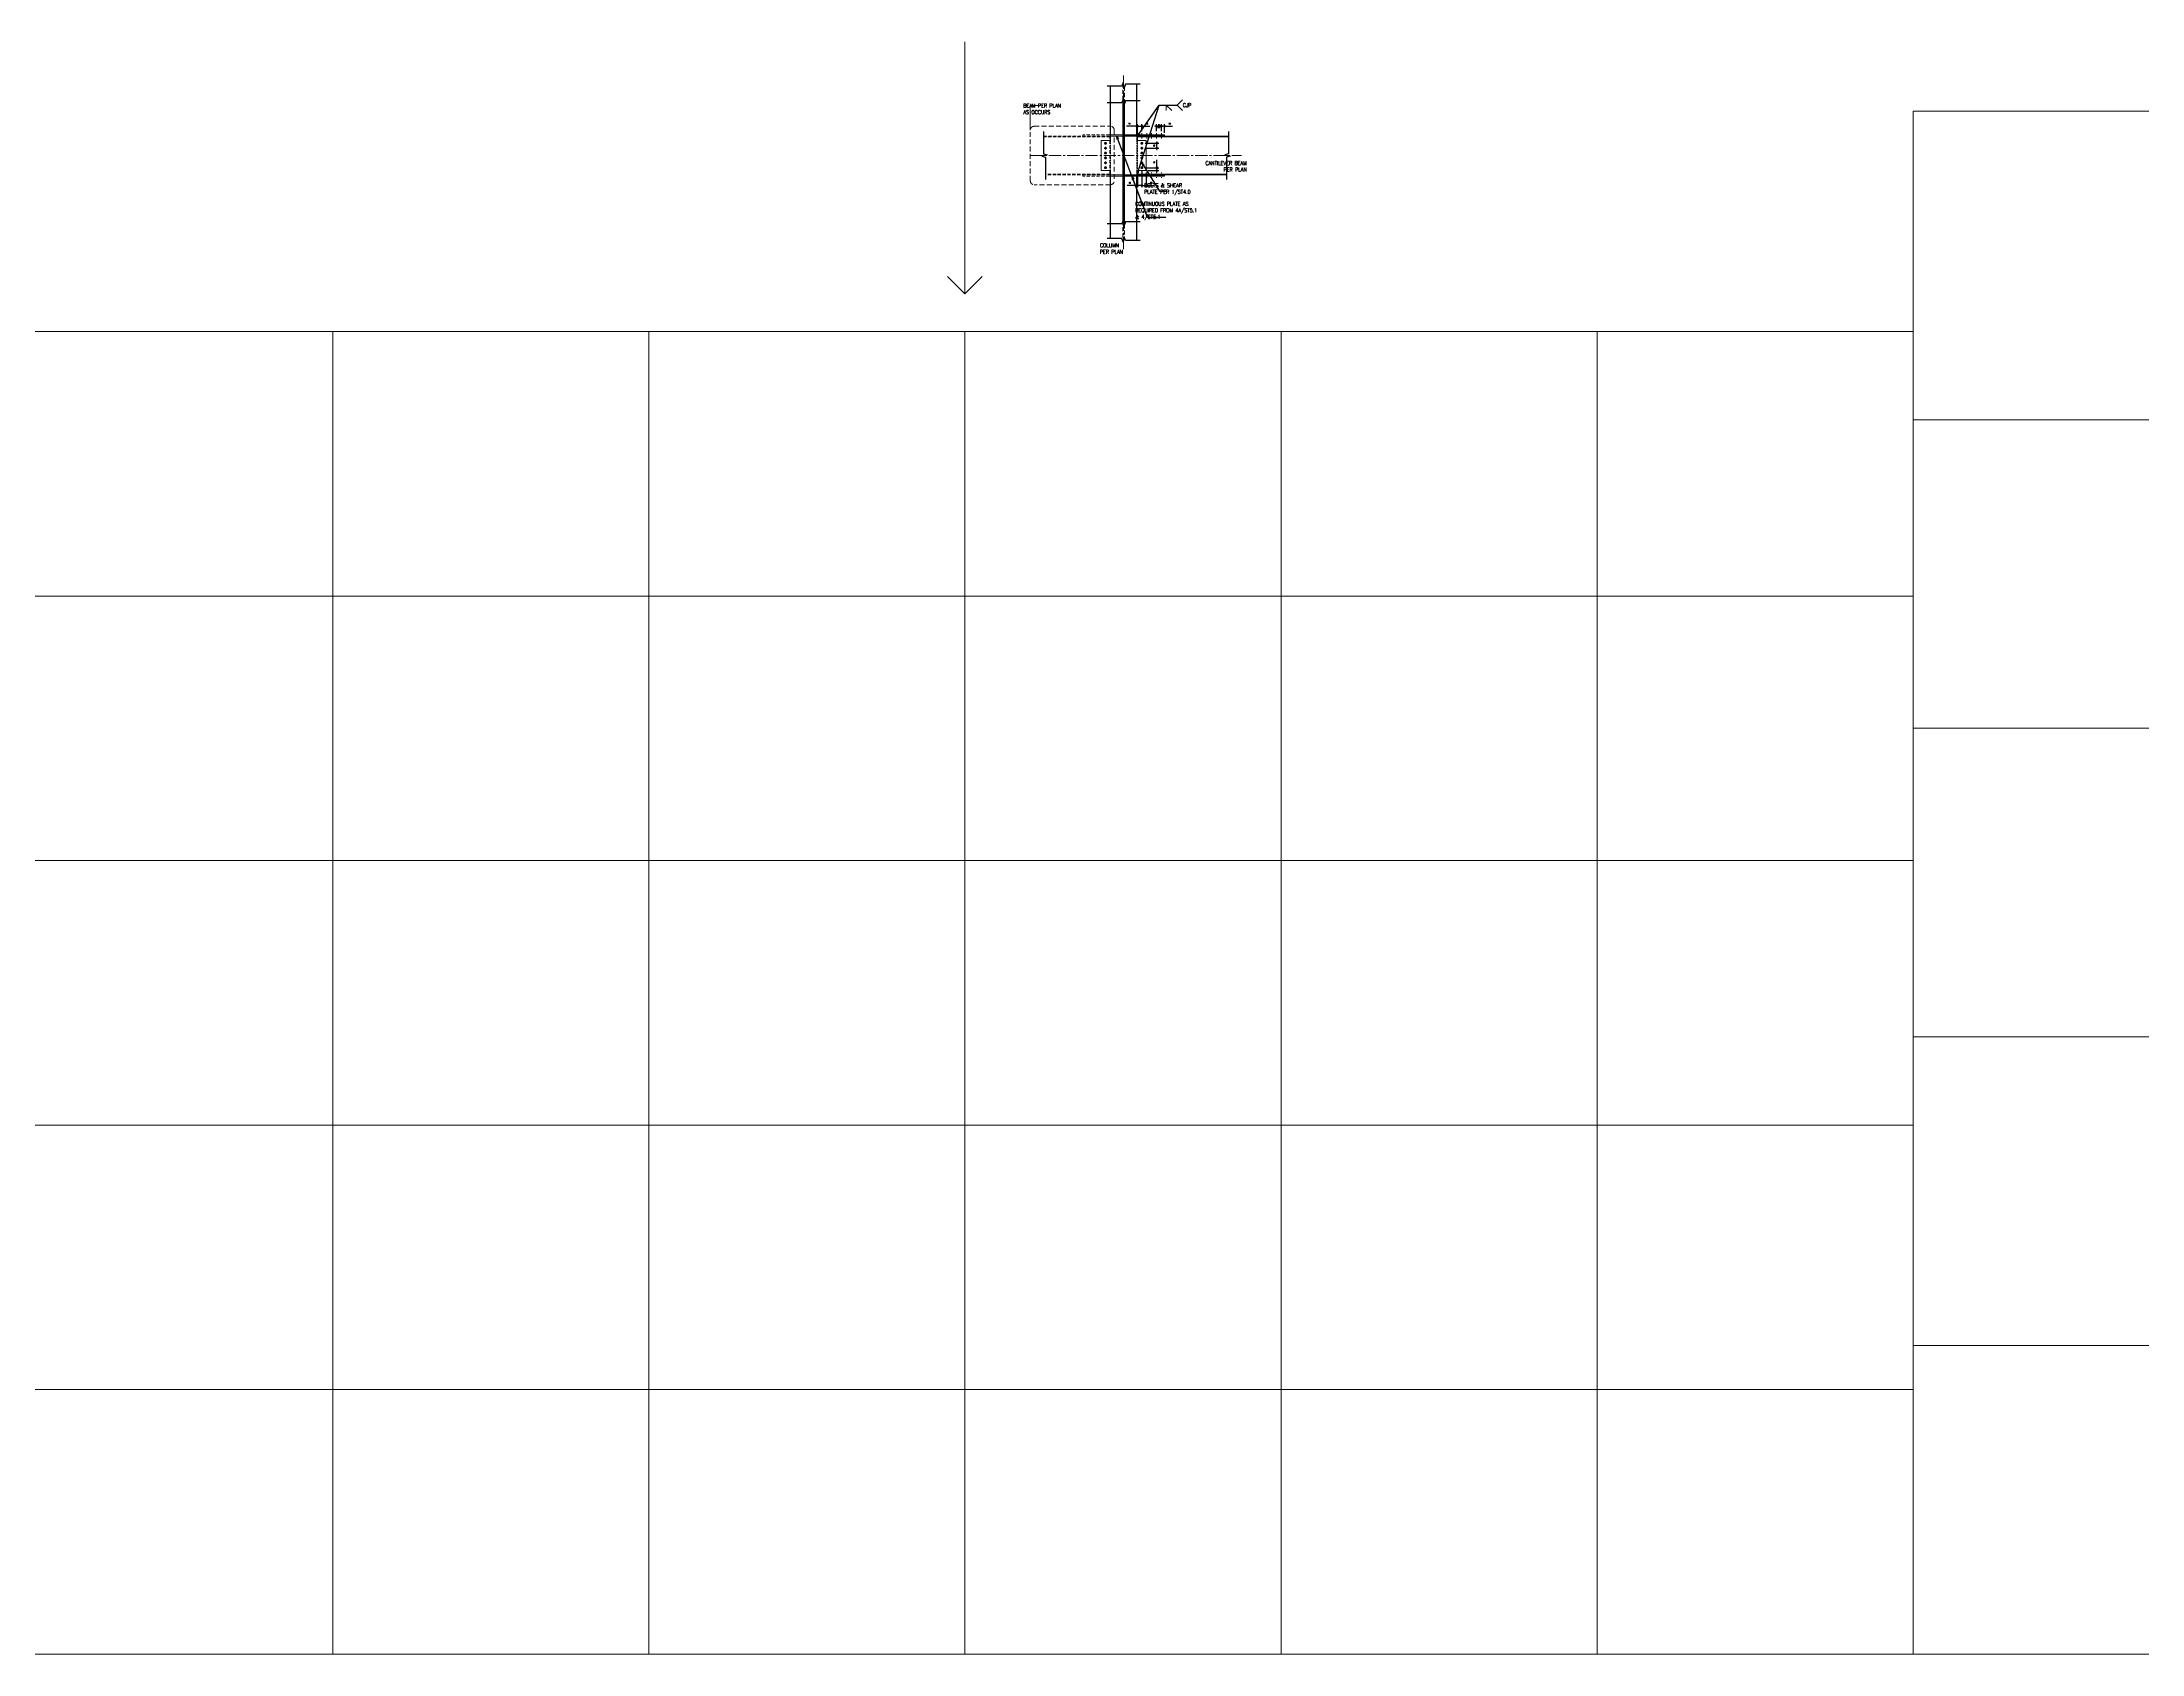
# Model space of a CAD drawing. Header units: millimetres. Extents: x 0 to 437400, y -7936 to 73710.
# Drawn here: x 73288 to 105579, y 0 to 24794 of the extents above; entities that cross this region are included whole.
import ezdxf

# ---------------------------------------------------------------- set-up
doc = ezdxf.new("R2010")
doc.units = ezdxf.units.MM
doc.header["$LTSCALE"] = 10
doc.header["$MEASUREMENT"] = 0
for name, pattern in [('CENTER2', [1.125, 0.75, -0.125, 0.125, -0.125]), ('HIDDEN', [0.375, 0.25, -0.125]), ('HIDDEN2', [0.1875, 0.125, -0.0625]), ('PHANTOM2', [1.25, 0.625, -0.125, 0.125, -0.125, 0.125, -0.125])]:
    doc.linetypes.add(name, pattern=pattern)
for name, color, linetype, lineweight in [('.3 - YELLOW', 2, 'Continuous', 15), ('BOLT HOLES', 2, 'Continuous', 5), ('DIM', 1, 'Continuous', 5), ('HATCH', 8, 'Continuous', 5), ('OUTLINE', 1, 'HIDDEN', 15), ('S-ANNO-DIMS', 1, 'Continuous', 5), ('S-Anno-Symb', 143, 'PHANTOM2', 13), ('S-Anno-Text', 52, 'Continuous', 15), ('S-ANNO-WELD', 1, 'Continuous', 9), ('S-BEAM', 5, 'Continuous', 30), ('S-BEAM-IDEN', 2, 'Continuous', 9), ('S-BRACE', 2, 'Continuous', 9), ('S-DETL-FAST', 40, 'Continuous', 9), ('S-DETL-LN04', 4, 'Continuous', 9), ('S_GRID LINES', 252, 'Continuous', 5), ('S_GUSSET PLATE', 4, 'Continuous', 15), ('S_PLATE', 2, 'Continuous', 15)]:
    doc.layers.add(name, color=color, linetype=linetype, lineweight=lineweight)
doc.layers.add('S-DETL-GRID', color=62, linetype='Continuous', lineweight=9, plot=False)
doc.styles.add('1', font='simplex.shx', dxfattribs={"width": 0.8, "height": 20})
doc.styles.add('40', font='simplex.shx', dxfattribs={"width": 0.8, "height": 20})
doc.dimstyles.new('DDIM30', dxfattribs={"dimtxt": 60, "dimasz": 0.4, "dimexe": 30, "dimexo": 30, "dimgap": 30, "dimtad": 1, "dimdec": 0, "dimrnd": 1, "dimdsep": 46, "dimtxsty": '40', "dimblk1": 'ESCADIM_ARW', "dimblk2": 'ESCADIM_ARW', "dimsah": 1, "dimcen": 50, "dimclrd": 1, "dimclre": 1, "dimclrt": 52, "dimadec": 0, "dimazin": 0, "dimtfac": 1, "dimtdec": 0, "dimtofl": 0, "dimtmove": 0, "dimatfit": 3, "dimldrblk": 'ESCADIM_ARW', "dimfxl": 1, "dimtolj": 1, "dimtzin": 0, "dimarcsym": 0})
doc.dimstyles.new('ESCA_ARW$7', dxfattribs={"dimtxt": 200, "dimasz": 1, "dimexe": 100, "dimexo": 100, "dimgap": 100, "dimtad": 1, "dimdec": 0, "dimrnd": 1, "dimdsep": 46, "dimtxsty": '1', "dimblk1": 'dim_arw', "dimblk2": 'dim_arw', "dimsah": 1, "dimcen": 50, "dimclrd": 1, "dimclre": 256, "dimclrt": 52, "dimadec": 0, "dimazin": 0, "dimtfac": 1, "dimtofl": 0, "dimtmove": 0, "dimatfit": 3, "dimldrblk": 'dim_arw', "dimfxl": 1, "dimtolj": 1, "dimtzin": 0, "dimarcsym": 0})

# ---------------------------------------------------------------- blocks, each defined once
blk = doc.blocks.new('HBOLTP')
at = {"color": 0, "linetype": 'ByBlock'}
blk.add_lwpolyline([(-0.3, 0.4), (-0.5, 0), (-0.3, -0.4), (0.2, -0.4), (0.5, 0), (0.2, 0.4)], close=True, dxfattribs=at)
blk.add_circle((0, 0), 0.433, dxfattribs=at)
blk = doc.blocks.new('ESCADIM_ARW')
at = {"color": 9}
blk.add_line((75, 0), (-75, 0), dxfattribs=at)
blk.add_circle((0, 0), 37.5, dxfattribs=at)
blk = doc.blocks.new('*D124')
at = {"layer": 'Defpoints', "color": 0, "transparency": 16777216}
for p in [(90219, 22861), (90265, 22819), (90430, 22819)]:
    blk.add_point(p, dxfattribs=at)
at = {"layer": 'S-ANNO-DIMS', "color": 1, "lineweight": -2, "transparency": 16777216}
for p, q in [((90430, 22862), (90430, 22984)), ((90249, 22861), (90460, 22861)), ((90295, 22819), (90460, 22819)), ((90430, 22818), (90430, 22818))]:
    blk.add_line(p, q, dxfattribs=at)
at = {"layer": 'S-ANNO-DIMS', "color": 1, "lineweight": -2, "transparency": 16777216, "xscale": 0.4, "yscale": 0.4, "zscale": 0.4}
for p, rotation in [((90430, 22861), 270), ((90430, 22819), 90)]:
    blk.add_blockref('ESCADIM_ARW', p, dxfattribs=dict(at, rotation=rotation))
at = {"layer": 'S-ANNO-DIMS', "color": 52, "transparency": 16777216, "insert": (90390, 22941), "char_height": 20, "attachment_point": 5, "rotation": 90, "style": '40'}
blk.add_mtext('\\A1;43', dxfattribs=at)
blk = doc.blocks.new('*D125')
at = {"layer": 'Defpoints', "color": 0, "transparency": 16777216}
for p in [(90219, 23236), (90219, 23161), (90430, 23236)]:
    blk.add_point(p, dxfattribs=at)
at = {"layer": 'S-ANNO-DIMS', "color": 1, "lineweight": -2, "transparency": 16777216}
for p, q in [((90249, 23236), (90460, 23236)), ((90249, 23161), (90460, 23161)), ((90430, 23162), (90430, 23236))]:
    blk.add_line(p, q, dxfattribs=at)
at = {"layer": 'S-ANNO-DIMS', "color": 1, "lineweight": -2, "transparency": 16777216, "xscale": 0.4, "yscale": 0.4, "zscale": 0.4}
for p, rotation in [((90430, 23236), 90), ((90430, 23161), 270)]:
    blk.add_blockref('ESCADIM_ARW', p, dxfattribs=dict(at, rotation=rotation))
at = {"layer": 'S-ANNO-DIMS', "color": 52, "transparency": 16777216, "insert": (90390, 23199), "char_height": 20, "attachment_point": 5, "rotation": 90, "style": '40'}
blk.add_mtext('\\A1;75', dxfattribs=at)
blk = doc.blocks.new('*D126')
at = {"layer": 'Defpoints', "color": 0, "transparency": 16777216}
for p in [(90135, 22749), (90200, 22842), (90135, 22589)]:
    blk.add_point(p, dxfattribs=at)
at = {"layer": 'S-ANNO-DIMS', "color": 1, "lineweight": -2, "transparency": 16777216}
for p, q in [((90135, 22719), (90135, 22559)), ((90200, 22812), (90200, 22559)), ((90135, 22589), (89972, 22589)), ((90199, 22589), (90135, 22589))]:
    blk.add_line(p, q, dxfattribs=at)
at = {"layer": 'S-ANNO-DIMS', "color": 1, "lineweight": -2, "transparency": 16777216, "xscale": 0.4, "yscale": 0.4, "zscale": 0.4, "rotation": 180}
blk.add_blockref('ESCADIM_ARW', (90135, 22589), dxfattribs=at)
at = {"layer": 'S-ANNO-DIMS', "color": 1, "lineweight": -2, "transparency": 16777216, "xscale": 0.4, "yscale": 0.4, "zscale": 0.4}
blk.add_blockref('ESCADIM_ARW', (90200, 22589), dxfattribs=at)
at = {"layer": 'S-ANNO-DIMS', "color": 52, "transparency": 16777216, "insert": (90015, 22629), "char_height": 20, "attachment_point": 5, "style": '40'}
blk.add_mtext('\\A1;65', dxfattribs=at)
blk = doc.blocks.new('*D127')
at = {"layer": 'Defpoints', "color": 0, "transparency": 16777216}
for p in [(90200, 22842), (90265, 22819), (90265, 22589)]:
    blk.add_point(p, dxfattribs=at)
at = {"layer": 'S-ANNO-DIMS', "color": 1, "lineweight": -2, "transparency": 16777216}
for p, q in [((90200, 22812), (90200, 22559)), ((90265, 22789), (90265, 22559)), ((90200, 22589), (90264, 22589)), ((90265, 22589), (90387, 22589))]:
    blk.add_line(p, q, dxfattribs=at)
at = {"layer": 'S-ANNO-DIMS', "color": 1, "lineweight": -2, "transparency": 16777216, "xscale": 0.4, "yscale": 0.4, "zscale": 0.4, "rotation": 180}
blk.add_blockref('ESCADIM_ARW', (90200, 22589), dxfattribs=at)
at = {"layer": 'S-ANNO-DIMS', "color": 1, "lineweight": -2, "transparency": 16777216, "xscale": 0.4, "yscale": 0.4, "zscale": 0.4}
blk.add_blockref('ESCADIM_ARW', (90265, 22589), dxfattribs=at)
at = {"layer": 'S-ANNO-DIMS', "color": 52, "transparency": 16777216, "insert": (90344, 22629), "char_height": 20, "attachment_point": 5, "style": '40'}
blk.add_mtext('\\A1;65', dxfattribs=at)
blk = doc.blocks.new('dim_arw')
h = blk.add_hatch(color=256)
h.paths.add_polyline_path([(-126, 29), (0, 0), (-126, -29, -0.115681), (-133, 0, -0.115681)])
h.paths.add_polyline_path([(-249, 58), (-126, 29, 0.115681), (-133, 0, 0.115681), (-126, -29), (-249, -58)])
for p, q in [((0, 0), (-249, 58)), ((-249, 58), (-249, -58)), ((0, 0), (-249, -58))]:
    blk.add_line(p, q)
blk = doc.blocks.new('*D128')
at = {"layer": 'Defpoints', "color": 0, "transparency": 16777216}
for p in [(90135, 23498), (90135, 23348), (90200, 23393)]:
    blk.add_point(p, dxfattribs=at)
at = {"layer": 'S-ANNO-DIMS', "color": 1, "lineweight": -2, "transparency": 16777216}
for p, q in [((90135, 23378), (90135, 23528)), ((90135, 23498), (90199, 23498)), ((90200, 23423), (90200, 23528)), ((90200, 23498), (90322, 23498))]:
    blk.add_line(p, q, dxfattribs=at)
at = {"layer": 'S-ANNO-DIMS', "color": 1, "lineweight": -2, "transparency": 16777216, "xscale": 0.4, "yscale": 0.4, "zscale": 0.4, "rotation": 180}
blk.add_blockref('ESCADIM_ARW', (90135, 23498), dxfattribs=at)
at = {"layer": 'S-ANNO-DIMS', "color": 1, "lineweight": -2, "transparency": 16777216, "xscale": 0.4, "yscale": 0.4, "zscale": 0.4}
blk.add_blockref('ESCADIM_ARW', (90200, 23498), dxfattribs=at)
at = {"layer": 'S-ANNO-DIMS', "color": 52, "transparency": 16777216, "insert": (90279, 23538), "char_height": 20, "attachment_point": 5, "style": '40'}
blk.add_mtext('\\A1;65', dxfattribs=at)
blk = doc.blocks.new('*D129')
at = {"layer": 'Defpoints', "color": 0, "transparency": 16777216}
for p in [(90123, 23348), (90135, 23498), (90135, 23348)]:
    blk.add_point(p, dxfattribs=at)
at = {"layer": 'S-ANNO-DIMS', "color": 1, "lineweight": -2, "transparency": 16777216}
for p, q in [((90123, 23498), (89965, 23498)), ((90123, 23378), (90123, 23528)), ((90135, 23378), (90135, 23528)), ((90135, 23498), (90136, 23498))]:
    blk.add_line(p, q, dxfattribs=at)
at = {"layer": 'S-ANNO-DIMS', "color": 1, "lineweight": -2, "transparency": 16777216, "xscale": 0.4, "yscale": 0.4, "zscale": 0.4}
blk.add_blockref('ESCADIM_ARW', (90123, 23498), dxfattribs=at)
at = {"layer": 'S-ANNO-DIMS', "color": 1, "lineweight": -2, "transparency": 16777216, "xscale": 0.4, "yscale": 0.4, "zscale": 0.4, "rotation": 180}
blk.add_blockref('ESCADIM_ARW', (90135, 23498), dxfattribs=at)
at = {"layer": 'S-ANNO-DIMS', "color": 52, "transparency": 16777216, "insert": (90007, 23538), "char_height": 20, "attachment_point": 5, "style": '40'}
blk.add_mtext('\\A1;12', dxfattribs=at)
blk = doc.blocks.new('*D130')
at = {"layer": 'Defpoints', "color": 0, "transparency": 16777216}
for p in [(90425, 23498), (90425, 23393), (90500, 23393)]:
    blk.add_point(p, dxfattribs=at)
at = {"layer": 'S-ANNO-DIMS', "color": 1, "lineweight": -2, "transparency": 16777216}
for p, q in [((90425, 23423), (90425, 23528)), ((90499, 23498), (90425, 23498)), ((90500, 23423), (90500, 23528))]:
    blk.add_line(p, q, dxfattribs=at)
at = {"layer": 'S-ANNO-DIMS', "color": 1, "lineweight": -2, "transparency": 16777216, "xscale": 0.4, "yscale": 0.4, "zscale": 0.4, "rotation": 180}
blk.add_blockref('ESCADIM_ARW', (90425, 23498), dxfattribs=at)
at = {"layer": 'S-ANNO-DIMS', "color": 1, "lineweight": -2, "transparency": 16777216, "xscale": 0.4, "yscale": 0.4, "zscale": 0.4}
blk.add_blockref('ESCADIM_ARW', (90500, 23498), dxfattribs=at)
at = {"layer": 'S-ANNO-DIMS', "color": 52, "transparency": 16777216, "insert": (90462, 23498), "char_height": 20, "attachment_point": 5, "style": '40'}
blk.add_mtext('\\A1;75\\PTYP', dxfattribs=at)
blk = doc.blocks.new('*D131')
at = {"layer": 'Defpoints', "color": 0, "transparency": 16777216}
for p in [(90500, 23393), (90550, 23498), (90550, 23368)]:
    blk.add_point(p, dxfattribs=at)
at = {"layer": 'S-ANNO-DIMS', "color": 1, "lineweight": -2, "transparency": 16777216}
for p, q in [((90499, 23498), (90499, 23498)), ((90500, 23423), (90500, 23528)), ((90550, 23398), (90550, 23528)), ((90550, 23498), (90672, 23498))]:
    blk.add_line(p, q, dxfattribs=at)
at = {"layer": 'S-ANNO-DIMS', "color": 1, "lineweight": -2, "transparency": 16777216, "xscale": 0.4, "yscale": 0.4, "zscale": 0.4}
blk.add_blockref('ESCADIM_ARW', (90500, 23498), dxfattribs=at)
at = {"layer": 'S-ANNO-DIMS', "color": 1, "lineweight": -2, "transparency": 16777216, "xscale": 0.4, "yscale": 0.4, "zscale": 0.4, "rotation": 180}
blk.add_blockref('ESCADIM_ARW', (90550, 23498), dxfattribs=at)
at = {"layer": 'S-ANNO-DIMS', "color": 52, "transparency": 16777216, "insert": (90629, 23538), "char_height": 20, "attachment_point": 5, "style": '40'}
blk.add_mtext('\\A1;50', dxfattribs=at)

msp = doc.modelspace()

# ---------------------------------------------------------------- hatches: boundary and pattern name
at = {"layer": 'HATCH'}
h = msp.add_hatch(dxfattribs=at)
h.set_pattern_fill('ANSI32', color=251, scale=30, style=0)
h.set_pattern_definition([(45, (9720, 20620), (-7.9549513, 7.9549513), []), (45, (9725.303, 20620), (-7.9549513, 7.9549513), [])])
h.paths.add_polyline_path([(89934.98243, 23848.12298), (89929.542, 23831.60795), (89920.05993, 23873.29913), (89920.05993, 23048.78398), (89934.98243, 23048.78398), (89934.98243, 23328.12298), (89934.98243, 23348.12298)])
h.paths.add_polyline_path([(89920.05993, 23873.29913), (89910.57786, 23914.99031), (89905.13743, 23898.47528), (89905.13743, 23048.78398), (89920.05993, 23048.78398)])
h.paths.add_polyline_path([(89920.05993, 23048.78398), (89905.13743, 23048.78398), (89905.13743, 22769.44498), (89905.13743, 22038.36419), (89910.57786, 22054.87921), (89920.05993, 22013.18804)])
h.paths.add_polyline_path([(89934.98243, 23048.78398), (89920.05993, 23048.78398), (89920.05993, 22013.18804), (89929.542, 21971.49686), (89934.98243, 21988.01189)])
at = {"layer": 'HATCH', "linetype": 'HIDDEN', "ltscale": 20}
h = msp.add_hatch(dxfattribs=at)
h.set_pattern_fill('ANSI32', color=251, scale=30, angle=90, style=0)
h.set_pattern_definition([(135, (9720, 20620), (-7.9549513, -7.9549513), []), (135, (9720, 20625.303), (-7.9549513, -7.9549513), [])])
h.paths.add_polyline_path([(90549.7296, 23348.12298), (89934.98243, 23348.12298), (89934.98243, 23368.12298), (90549.7296, 23368.12298)])
h.paths.add_polyline_path([(90549.7296, 22749.44498), (89934.98243, 22749.44498), (89934.98243, 22729.44498), (90549.7296, 22729.44498)])
at = {"layer": 'HATCH'}
h = msp.add_hatch(color=256, dxfattribs=at)
h.dxf.hatch_style = 1
h.paths.add_polyline_path([(90123.19643, 22762.27198), (90134.7296, 22762.27198), (90134.7296, 22749.44498), (90123.19643, 22749.44498)])
h.paths.add_polyline_path([(90123.19643, 23348.12298), (90134.7296, 23348.12298), (90134.7296, 23335.29598), (90123.19643, 23335.29598)])

# ---------------------------------------------------------------- linework, layer by layer
at = {"layer": '.3 - YELLOW', "color": 251, "linetype": 'HIDDEN', "ltscale": 20}
for p, q in [((89640.39026, 23255.71774), (89640.39026, 23216.85022)), ((89620.9565, 23236.28398), (89659.82402, 23236.28398)), ((89620.9565, 23161.28398), (89659.82402, 23161.28398)), ((89620.9565, 23086.28398), (89659.82402, 23086.28398)), ((89620.9565, 23011.28398), (89659.82402, 23011.28398)), ((89620.9565, 22936.28398), (89659.82402, 22936.28398)), ((89640.39026, 23180.71774), (89640.39026, 23141.85022)), ((89640.39026, 23105.71774), (89640.39026, 23066.85022)), ((89640.39026, 23030.71774), (89640.39026, 22991.85022)), ((89640.39026, 22955.71774), (89640.39026, 22916.85022)), ((89620.9565, 22861.28398), (89659.82402, 22861.28398)), ((89640.39026, 22880.71774), (89640.39026, 22841.85022))]:
    msp.add_line(p, q, dxfattribs=at)
at = {"layer": '.3 - YELLOW'}
for points in [[(89716.92343, 22812.78398, 0.4142135624), (89710.92343, 22818.78398), (89575.39026, 22818.78398), (89575.39026, 23278.78398), (89710.92343, 23278.78398, 0.4142135624), (89716.92343, 23284.78398), (89716.92343, 23348.12298), (89905.13743, 23348.12298), (89905.13743, 22749.44498), (89716.92343, 22749.44498)], [(90123.19643, 22812.78398, -0.4142135624), (90129.19643, 22818.78398), (90264.7296, 22818.78398), (90264.7296, 23278.78398), (90129.19643, 23278.78398, -0.4142135624), (90123.19643, 23284.78398), (90123.19643, 23348.12298), (89934.98243, 23348.12298), (89934.98243, 22749.44498), (90123.19643, 22749.44498)]]:
    msp.add_lwpolyline(points, format="xyb", close=True, dxfattribs=at)
at = {"color": 251}
for points in [[(90173.19643, 24143.24358), (89947.85405, 24143.24358), (89929.542, 24087.65535), (89910.57786, 24171.0377), (89892.26581, 24115.44947), (89666.92343, 24115.44947)], [(90173.19643, 21743.24358), (89947.85405, 21743.24358), (89929.542, 21798.83182), (89910.57786, 21715.44947), (89892.26581, 21771.0377), (89666.92343, 21771.0377)]]:
    msp.add_lwpolyline(points, dxfattribs=at)
at = {"color": 1}
for points in [[(90173.19643, 23887.19619), (89947.85405, 23887.19619), (89929.542, 23831.60795), (89910.57786, 23914.99031), (89892.26581, 23859.40207), (89666.92343, 23859.40207)], [(91530.85193, 23416.28398), (91530.85193, 23076.5781), (91475.2637, 23058.26605), (91558.64605, 23039.30191), (91503.05781, 23020.98986), (91503.05781, 22681.28398)], [(90173.19643, 22027.0851), (89947.85405, 22027.0851), (89929.542, 21971.49686), (89910.57786, 22054.87921), (89892.26581, 21999.29098), (89666.92343, 21999.29098)]]:
    msp.add_lwpolyline(points, dxfattribs=at)
at = {"color": 251, "linetype": 'Continuous', "ltscale": 20}
msp.add_lwpolyline([(88689.12931, 23416.28398), (88689.12931, 23076.5781), (88744.71755, 23058.26605), (88661.33519, 23039.30191), (88716.92343, 23020.98986), (88716.92343, 22681.28398)], dxfattribs=at)
at = {"layer": 'BOLT HOLES', "linetype": 'HIDDEN', "ltscale": 3}
for points in [[(90213.2296, 23335.29598), (90186.2296, 23335.29598), (90186.2296, 23368.12298), (90213.2296, 23368.12298)], [(90288.2296, 23335.29598), (90261.2296, 23335.29598), (90261.2296, 23368.12298), (90288.2296, 23368.12298)], [(90363.2296, 23335.29598), (90336.2296, 23335.29598), (90336.2296, 23368.12298), (90363.2296, 23368.12298)], [(90438.2296, 23335.29598), (90411.2296, 23335.29598), (90411.2296, 23368.12298), (90438.2296, 23368.12298)], [(90513.2296, 23335.29598), (90486.2296, 23335.29598), (90486.2296, 23368.12298), (90513.2296, 23368.12298)], [(90213.2296, 22762.27198), (90186.2296, 22762.27198), (90186.2296, 22729.44498), (90213.2296, 22729.44498)], [(90288.2296, 22762.27198), (90261.2296, 22762.27198), (90261.2296, 22729.44498), (90288.2296, 22729.44498)], [(90363.2296, 22762.27198), (90336.2296, 22762.27198), (90336.2296, 22729.44498), (90363.2296, 22729.44498)], [(90438.2296, 22762.27198), (90411.2296, 22762.27198), (90411.2296, 22729.44498), (90438.2296, 22729.44498)], [(90513.2296, 22762.27198), (90486.2296, 22762.27198), (90486.2296, 22729.44498), (90513.2296, 22729.44498)]]:
    msp.add_lwpolyline(points, close=True, dxfattribs=at)
at = {"layer": 'HATCH'}
for points in [[(90123.19643, 23348.12298), (90134.7296, 23348.12298), (90134.7296, 23335.29598), (90123.19643, 23335.29598)], [(90123.19643, 22762.27198), (90134.7296, 22762.27198), (90134.7296, 22749.44498), (90123.19643, 22749.44498)]]:
    msp.add_lwpolyline(points, close=True, dxfattribs=at)
at = {"layer": 'OUTLINE', "color": 3, "linetype": 'HIDDEN', "ltscale": 10}
for p, q in [((89716.92343, 23284.78398), (89716.92343, 22749.44498)), ((90123.19643, 23284.78398), (90123.19643, 22729.44498))]:
    msp.add_line(p, q, dxfattribs=at)
at = {"layer": 'OUTLINE', "linetype": 'HIDDEN', "ltscale": 10}
msp.add_line((90134.7296, 23278.78398), (90134.7296, 22818.78398), dxfattribs=at)
at = {"layer": 'S-ANNO-DIMS', "linetype": 'CENTER2'}
for p, q in [((90199.7296, 23255.71774), (90199.7296, 23216.85022)), ((90219.16335, 23236.28398), (90180.29584, 23236.28398)), ((90219.16335, 23161.28398), (90180.29584, 23161.28398)), ((90219.16335, 23086.28398), (90180.29584, 23086.28398)), ((90219.16335, 23011.28398), (90180.29584, 23011.28398)), ((90219.16335, 22936.28398), (90180.29584, 22936.28398)), ((90199.7296, 23180.71774), (90199.7296, 23141.85022)), ((90199.7296, 23105.71774), (90199.7296, 23066.85022)), ((90199.7296, 23030.71774), (90199.7296, 22991.85022)), ((90199.7296, 22955.71774), (90199.7296, 22916.85022)), ((90219.16335, 22861.28398), (90180.29584, 22861.28398)), ((90199.7296, 22880.71774), (90199.7296, 22841.85022))]:
    msp.add_line(p, q, dxfattribs=at)
at = {"layer": 'S-Anno-Symb', "color": 1, "linetype": 'HIDDEN', "ltscale": 30}
msp.add_lwpolyline([(88544.94764, 23498.12298), (89715.81886, 23498.12298, -0.4142135624), (89775.81886, 23438.12298), (89775.81886, 22659.44498, -0.4142135624), (89715.81886, 22599.44498), (88544.94764, 22599.44498, -0.4142135624), (88484.94764, 22659.44498), (88484.94764, 23438.12298, -0.4142135624)], format="xyb", close=True, dxfattribs=at)
at = {"layer": 'S-ANNO-WELD'}
for points in [[(90825.7689, 23906.60592), (90742.69733, 23823.53435), (90825.7689, 23740.46278)], [(88484.94764, 23438.12298), (88484.94764, 23815.59673), (88626.76799, 23815.59673)], [(90576.55418, 23740.46278), (90576.55418, 23823.53435), (90659.62576, 23740.46278)]]:
    msp.add_lwpolyline(points, dxfattribs=at)
at = {"layer": 'S-BEAM', "ltscale": 0.25}
for points in [[(89716.92343, 23348.12298), (89716.92343, 24115.44947)], [(90123.19643, 23368.12298), (90123.19643, 24143.24358)], [(89716.92343, 21771.0377), (89716.92343, 22749.44498)], [(90123.19643, 21743.24358), (90123.19643, 22729.44498)]]:
    msp.add_lwpolyline(points, dxfattribs=at)
at = {"layer": 'S-BEAM-IDEN', "color": 251, "linetype": 'HIDDEN', "ltscale": 20}
for p, q in [((89705.39026, 23335.29598), (88689.12931, 23335.29598)), ((89705.39026, 23278.78398), (89705.39026, 22818.78398)), ((89705.39026, 22762.27198), (88716.92343, 22762.27198))]:
    msp.add_line(p, q, dxfattribs=at)
at = {"layer": 'S-BEAM-IDEN', "ltscale": 0.25}
for p, q in [((90134.7296, 23335.29598), (91530.85193, 23335.29598)), ((90134.7296, 22762.27198), (91503.05781, 22762.27198))]:
    msp.add_line(p, q, dxfattribs=at)
at = {"layer": 'S-BEAM-IDEN', "color": 251, "linetype": 'HIDDEN', "ltscale": 20}
for points in [[(88689.12931, 23348.12298), (89705.39026, 23348.12298), (89705.39026, 23278.78398)], [(89775.81886, 23368.12298), (89290.39026, 23368.12298), (89290.39026, 23348.12298), (89775.81886, 23348.12298)], [(89705.39026, 22818.78398), (89705.39026, 22749.44498), (88716.92343, 22749.44498)], [(89775.81886, 22729.44498), (89290.39026, 22729.44498), (89290.39026, 22749.44498), (89775.81886, 22749.44498)]]:
    msp.add_lwpolyline(points, dxfattribs=at)
at = {"layer": 'S-BEAM-IDEN', "ltscale": 0.25}
for points in [[(91530.85193, 23348.12298), (90134.7296, 23348.12298), (90134.7296, 23278.78398)], [(90134.7296, 22818.78398), (90134.7296, 22749.44498), (91503.05781, 22749.44498)]]:
    msp.add_lwpolyline(points, dxfattribs=at)
at = {"layer": 'S-BRACE', "color": 252, "linetype": 'CENTER2', "ltscale": 25}
for p, q in [((89920.05993, 21607.14064), (89920.05993, 24279.34653)), ((88489.12931, 23048.78398), (91730.85193, 23048.78398))]:
    msp.add_line(p, q, dxfattribs=at)
at = {"layer": 'S-DETL-GRID'}
for p, q in [((77760, 20339.99997), (77760, 0)), ((82620, 20339.99997), (82620, 0)), ((87480, 20339.99997), (87480, 0)), ((92340, 20339.99997), (92340, 0)), ((97200, 20339.99997), (97200, 0)), ((136080, 18983.99997), (102060, 18983.99997)), ((102060, 16271.99998), (72900, 16271.99998)), ((136080, 14237.99998), (102060, 14237.99998)), ((102060, 12203.99998), (72900, 12203.99998)), ((136080, 9491.99999), (102060, 9491.99999)), ((102060, 8135.99999), (72900, 8135.99999)), ((136080, 4745.99999), (102060, 4745.99999)), ((102060, 4067.99999), (72900, 4067.99999))]:
    msp.add_line(p, q, dxfattribs=at)
for points in [[(87480, 24794.37435), (87480, 20922.25418), (87213.20989, 21189.04429)], [(87480, 24794.37435), (87480, 20922.25418), (87746.79011, 21189.04429)]]:
    msp.add_lwpolyline(points, dxfattribs=at)
msp.add_lwpolyline([(102060, 23729.99996), (136080, 23729.99996), (136080, 0), (102060, 0)], close=True, dxfattribs=at)
at = {"layer": 'S-DETL-GRID', "color": 252}
msp.add_lwpolyline([(72900, 20339.99997), (102060, 20339.99997), (102060, 0), (72900, 0)], close=True, dxfattribs=at)
at = {"layer": 'S-DETL-LN04', "color": 8, "linetype": 'HIDDEN2', "ltscale": 50}
for p, q in [((89905.13743, 24154.52268), (89905.13743, 23898.47528)), ((89934.98243, 24104.17037), (89934.98243, 23848.12298)), ((89905.13743, 22038.36419), (89905.13743, 21731.96449)), ((89934.98243, 21988.01189), (89934.98243, 21782.31679))]:
    msp.add_line(p, q, dxfattribs=at)
at = {"layer": 'S_GRID LINES', "color": 251, "linetype": 'HIDDEN', "ltscale": 5}
for p, q in [((90199.7296, 23393.12298), (90199.7296, 23310.29598)), ((90274.7296, 23393.12298), (90274.7296, 23310.29598)), ((90349.7296, 23393.12298), (90349.7296, 23310.29598)), ((90424.7296, 23393.12298), (90424.7296, 23310.29598)), ((90499.7296, 23393.12298), (90499.7296, 23310.29598)), ((90199.7296, 22704.44498), (90199.7296, 22787.27198)), ((90274.7296, 22704.44498), (90274.7296, 22787.27198)), ((90349.7296, 22704.44498), (90349.7296, 22787.27198)), ((90424.7296, 22704.44498), (90424.7296, 22787.27198)), ((90499.7296, 22704.44498), (90499.7296, 22787.27198))]:
    msp.add_line(p, q, dxfattribs=at)
at = {"layer": 'S_GUSSET PLATE'}
for p, q in [((89905.13743, 22038.36419), (89905.13743, 23898.47528)), ((89934.98243, 21988.01189), (89934.98243, 23848.12298))]:
    msp.add_line(p, q, dxfattribs=at)
at = {"layer": 'S_PLATE', "color": 3, "linetype": 'Continuous', "ltscale": 20}
for points in [[(89775.81886, 23348.12298), (89905.13743, 23348.12298), (89905.13743, 23368.12298), (89775.81886, 23368.12298)], [(89775.81886, 22749.44498), (89905.13743, 22749.44498), (89905.13743, 22729.44498), (89775.81886, 22729.44498)]]:
    msp.add_lwpolyline(points, dxfattribs=at)
for points in [[(90549.7296, 23348.12298), (89934.98243, 23348.12298), (89934.98243, 23368.12298), (90549.7296, 23368.12298)], [(90549.7296, 22749.44498), (89934.98243, 22749.44498), (89934.98243, 22729.44498), (90549.7296, 22729.44498)]]:
    msp.add_lwpolyline(points, close=True, dxfattribs=at)

# ---------------------------------------------------------------- block references
at = {"layer": '.3 - YELLOW', "color": 251, "linetype": 'HIDDEN', "ltscale": 20, "xscale": -28.86751345949947, "yscale": 28.86751345949947, "zscale": 28.86751345949947}
for p in [(89640.39026, 23236.28398), (89640.39026, 23161.28398), (89640.39026, 23086.28398), (89640.39026, 23011.28398), (89640.39026, 22936.28398), (89640.39026, 22861.28398)]:
    msp.add_blockref('HBOLTP', p, dxfattribs=at)
at = {"layer": 'S-DETL-FAST', "linetype": 'ByBlock', "xscale": 28.86751345949947, "yscale": 28.86751345949947, "zscale": 28.86751345949947}
for p in [(90199.7296, 23236.28398), (90199.7296, 23161.28398), (90199.7296, 23086.28398), (90199.7296, 23011.28398), (90199.7296, 22936.28398), (90199.7296, 22861.28398)]:
    msp.add_blockref('HBOLTP', p, dxfattribs=at)

# ---------------------------------------------------------------- texts
at = {"layer": 'DIM', "color": 52, "char_height": 60, "attachment_point": 5, "style": '1'}
for s, insert in [('\\A1;\\pxql;BEAM PER PLAN\\PAS OCCURS', (88667.6711, 23765.71022)), ('\\A1;\\pxqr;CANTILEVER BEAM \\PPER PLAN', (91477.29872, 22881.72605)), ('\\A1;\\pxql;BOLTS & SHEAR\\PPLATE PER 1/ST4.0', (90592.60204, 22529.33595)), ('\\A1;\\pxql;CONTINUOUS PLATE AS\\PREQUIRED FROM 4A/ST5.1 \\P& 4/ST5.1 ', (90592.60204, 22194.77422)), ('\\A1;\\pxql;COLUMN \\PPER PLAN', (89732.77066, 21617.32443))]:
    msp.add_mtext(s, dxfattribs=dict(at, insert=insert))
at = {"layer": 'DIM', "color": 52, "insert": (92408.38829, 23822.88288), "char_height": 60, "width": 3157.079349, "attachment_point": 5, "style": '1'}
msp.add_mtext('\\A1;\\pxql;CJP', dxfattribs=at)

# ---------------------------------------------------------------- dimensions: what is measured, and where the dimension line sits
at = {"layer": 'S-ANNO-DIMS'}
for base, p1, p2, picture, middle in [((90134.7296, 23498.12298), (90123.19643, 23348.35152), (90134.7296, 23348.12298), '*D129', (90006.91071, 23498.12298)), ((90549.7296, 23498.12298), (90499.7296, 23393.12298), (90549.7296, 23368.12298), '*D131', (90629.25341, 23498.12298))]:
    dim = msp.add_linear_dim(base=base, p1=p1, p2=p2, dimstyle='DDIM30', dxfattribs=at)
    dim.commit()
    dim.dimension.update_dxf_attribs({"geometry": picture, "text_midpoint": middle, "dimtype": 160})
for base, p1, p2, angle, picture, middle in [((90134.7296, 23498.12298), (90199.7296, 23393.12298), (90134.7296, 23348.12298), 180, '*D128', (90279.25341, 23498.12298)), ((90429.7296, 23236.28398), (90219.16335, 23161.28398), (90219.16335, 23236.28398), 90, '*D125', (90429.7296, 23198.78398)), ((90429.7295967671, 22818.7839787522), (90219.1633534969, 22861.2839787522), (90264.7295967671, 22818.7839787522), 270, '*D124', (90429.7295967671, 22940.8077882761)), ((90134.7296, 22589.44498), (90199.7296, 22841.85022), (90134.7296, 22749.44498), 180, '*D126', (90014.92007, 22589.44498)), ((90264.7296, 22589.44498), (90199.7296, 22841.85022), (90264.7296, 22818.78398), 180, '*D127', (90344.25341, 22589.44498))]:
    dim = msp.add_linear_dim(base=base, p1=p1, p2=p2, angle=angle, dimstyle='DDIM30', dxfattribs=at)
    dim.commit()
    dim.dimension.update_dxf_attribs({"geometry": picture, "text_midpoint": middle, "dimtype": 160})
dim = msp.add_linear_dim(base=(90424.7296, 23498.12298), p1=(90499.7296, 23393.12298), p2=(90424.7296, 23393.12298), angle=180, text='<>\\XTYP', dimstyle='DDIM30', dxfattribs=at)
dim.commit()
dim.dimension.update_dxf_attribs({"geometry": '*D130', "text_midpoint": (90462.2296, 23498.12298), "dimtype": 160})

# ---------------------------------------------------------------- leaders
at = {"layer": 'S-Anno-Text'}
for points in [[(90127.32089, 22755.90097), (90465.79209, 23823.53435), (90742.69733, 23823.53435)], [(90128.91828, 23341.63682), (90465.79209, 23823.53435), (90742.69733, 23823.53435)], [(89811.03043, 23348.12298), (90284.23282, 22102.4832), (90567.54969, 22102.4832)], [(90199.7296, 22936.28398), (90470.18025, 22501.47642), (90567.54969, 22501.47642)], [(90046.05817, 22729.44498), (90284.23282, 22102.4832), (90567.54969, 22102.4832)]]:
    msp.add_leader(points, dimstyle='ESCA_ARW$7', override={"dimscale": 0.4, "dimasz": 0.5}, dxfattribs=at)

doc.saveas('drawing.dxf')
